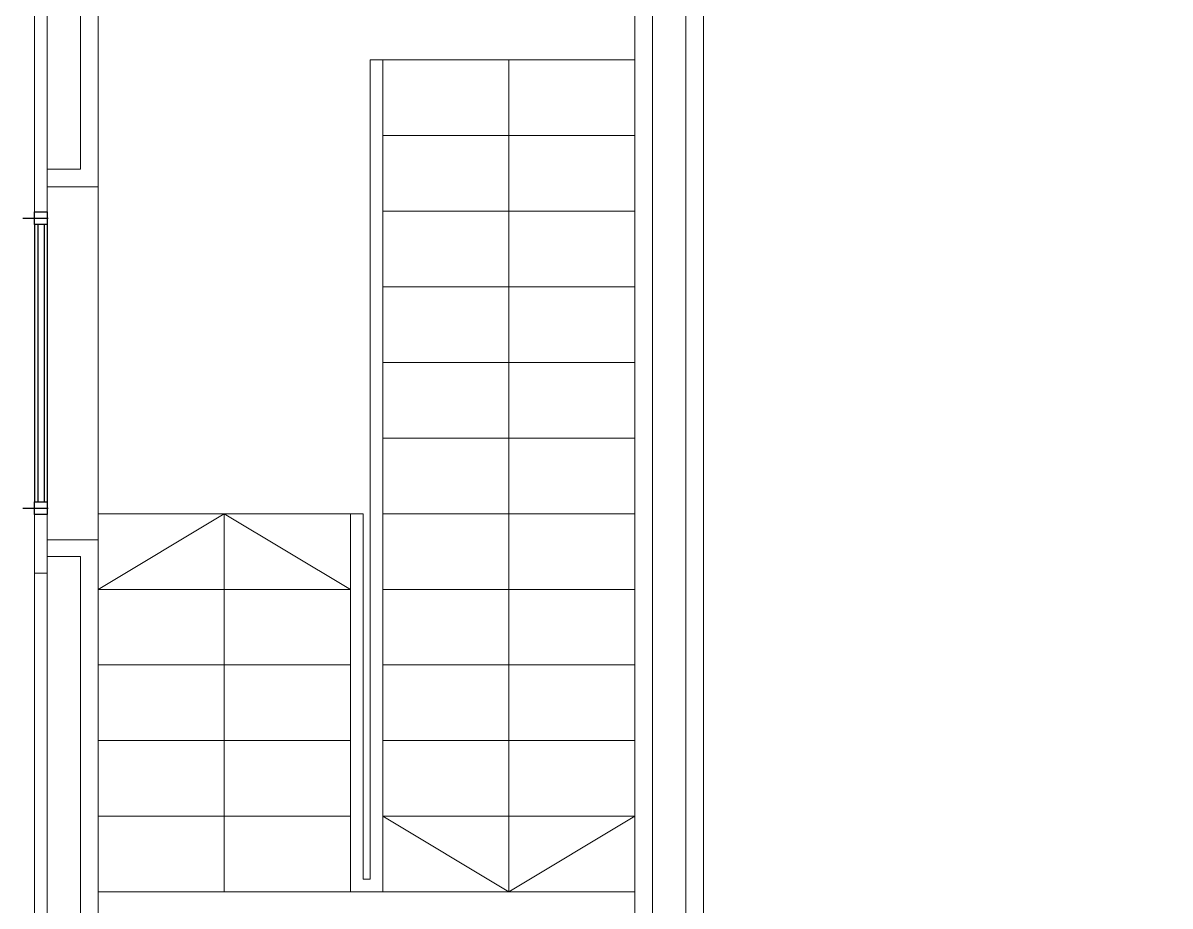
# Model space of a CAD drawing. Header units: millimetres. Extents: x -36 to 64, y 70 to 162.
# Drawn here: x -27.403 to -22.854, y 74.672 to 78.174 of the extents above; entities that cross this region are included whole.
import ezdxf

# ---------------------------------------------------------------- set-up
doc = ezdxf.new("R2010")
doc.units = ezdxf.units.MM
doc.header["$LTSCALE"] = 0.02
doc.linetypes.add('OF 00 Ground$0$DASHDOT2', pattern=[12.7, 6.35, -3.175, 0, -3.175])
for name, color, linetype in [('OF 00 Ground$0$A-MARCOS', 1, 'Continuous'), ('OF 00 Ground$0$A-VENTANAS', 5, 'Continuous'), ('OF 00 Ground$0$panel fachada', 4, 'Continuous'), ('OF 00 Ground$0$Pladur', 3, 'Continuous')]:
    doc.layers.add(name, color=color, linetype=linetype)
doc.layers.add('OF 00 Ground$0$Superficies', color=81, linetype='Continuous', lineweight=70, plot=False)

# ---------------------------------------------------------------- blocks, each defined once
blk = doc.blocks.new('*U416')
at = {"layer": 'OF 00 Ground$0$A-MARCOS', "color": 6, "linetype": 'OF 00 Ground$0$DASHDOT2', "ltscale": 0.05}
for p, q in [((0.025, -0.0964), (0.025, 0.0464)), ((1.175, -0.0964), (1.175, 0.0464))]:
    blk.add_line(p, q, dxfattribs=at)
at = {"layer": 'OF 00 Ground$0$A-MARCOS', "flags": 128}
for points in [[(0, 0), (0.05, 0), (0.05, -0.05), (0, -0.05)], [(1.15, 0), (1.2, 0), (1.2, -0.05), (1.15, -0.05)]]:
    blk.add_lwpolyline(points, close=True, dxfattribs=at)
at = {"layer": 'OF 00 Ground$0$A-VENTANAS', "color": 6}
for p, q in [((0.05, 0), (1.15, 0)), ((0.05, -0.05), (1.15, -0.05))]:
    blk.add_line(p, q, dxfattribs=at)
at = {"layer": 'OF 00 Ground$0$A-VENTANAS'}
for p, q in [((0.05, -0.0124), (1.15, -0.0124)), ((0.05, -0.0376), (1.15, -0.0376))]:
    blk.add_line(p, q, dxfattribs=at)

msp = doc.modelspace()

# ---------------------------------------------------------------- linework, layer by layer
at = {"linetype": 'Continuous', "lineweight": 0}
for p, q in [((-26.0264, 74.7777), (-26.0264, 78.0277)), ((-26.0264, 78.0277), (-25.9764, 78.0277)), ((-25.9764, 74.7277), (-25.9764, 78.0277)), ((-24.9764, 78.0277), (-25.9764, 78.0277)), ((-25.4764, 78.0277), (-25.4764, 74.7277)), ((-24.9764, 77.7277), (-25.9764, 77.7277)), ((-24.9764, 77.4277), (-25.9764, 77.4277)), ((-24.9764, 77.1277), (-25.9764, 77.1277)), ((-24.9764, 76.8277), (-25.9764, 76.8277)), ((-24.9764, 76.5277), (-25.9764, 76.5277)), ((-27.1043, 76.2277), (-26.1043, 76.2277)), ((-26.6043, 76.2277), (-27.1043, 75.9277)), ((-26.6043, 74.7277), (-26.6043, 76.2277)), ((-26.6043, 76.2277), (-26.1043, 75.9277)), ((-26.1043, 74.7277), (-26.1043, 76.2277)), ((-26.1043, 76.2277), (-26.0543, 76.2277)), ((-26.0543, 74.7777), (-26.0543, 76.2277)), ((-24.9764, 76.2277), (-25.9764, 76.2277)), ((-27.1043, 75.9277), (-26.1043, 75.9277)), ((-24.9764, 75.9277), (-25.9764, 75.9277)), ((-27.1043, 75.6277), (-26.1043, 75.6277)), ((-24.9764, 75.6277), (-25.9764, 75.6277)), ((-27.1043, 75.3277), (-26.1043, 75.3277)), ((-24.9764, 75.3277), (-25.9764, 75.3277)), ((-27.1043, 75.0277), (-26.1043, 75.0277)), ((-24.9764, 75.0277), (-25.9764, 75.0277)), ((-25.4764, 74.7277), (-25.9764, 75.0277)), ((-25.4764, 74.7277), (-24.9764, 75.0277)), ((-26.0264, 74.7777), (-26.0543, 74.7777)), ((-26.1043, 74.7277), (-27.1043, 74.7277)), ((-26.1043, 74.7277), (-25.9764, 74.7277)), ((-24.9764, 74.7277), (-25.9764, 74.7277))]:
    msp.add_line(p, q, dxfattribs=at)
at = {"lineweight": 0}
msp.add_lwpolyline([(-26.1764, 83.0556), (-26.1764, 80.9277), (-24.7044, 80.9277), (-24.7044, 73.9959), (-24.7044, 73.7258), (-1.0404, 73.7277), (-1.0404, 83.0556)], close=True, dxfattribs=at)
at = {"layer": 'OF 00 Ground$0$panel fachada', "linetype": 'Continuous', "lineweight": 0}
for points in [[(-27.3064, 77.4246), (-27.3064, 78.3916), (-27.3564, 78.3916), (-27.3564, 77.4246)], [(-27.3064, 76.2246), (-27.3064, 75.9916), (-27.3564, 75.9916), (-27.3564, 76.2246)], [(-27.3064, 75.9916), (-27.3064, 73.5916), (-27.3564, 73.5916), (-27.3564, 75.9916)]]:
    msp.add_lwpolyline(points, close=True, dxfattribs=at)
at = {"layer": 'OF 00 Ground$0$Pladur', "linetype": 'Continuous', "lineweight": 0}
for p, q in [((-24.7044, 73.9959), (-24.7044, 80.9277)), ((-24.7744, 73.9959), (-24.7744, 80.8577)), ((-24.9064, 73.9959), (-24.9064, 80.7256)), ((-24.9764, 73.9959), (-24.9764, 80.6556)), ((-27.1743, 78.3916), (-27.1743, 77.5946)), ((-27.1043, 77.5246), (-27.1043, 78.3916)), ((-27.3064, 77.5946), (-27.1743, 77.5946)), ((-27.3064, 77.5246), (-27.1043, 77.5246)), ((-27.1043, 77.5246), (-27.1043, 76.1246)), ((-27.1043, 77.5246), (-27.1043, 76.1246)), ((-27.3064, 76.1246), (-27.1043, 76.1246)), ((-27.1043, 76.1246), (-27.1043, 75.9916)), ((-27.3064, 76.0576), (-27.1744, 76.0576)), ((-27.1744, 75.9916), (-27.1744, 76.0576)), ((-27.1743, 73.8256), (-27.1743, 75.9916)), ((-27.1043, 75.9916), (-27.1043, 73.8957))]:
    msp.add_line(p, q, dxfattribs=at)
at = {"layer": 'OF 00 Ground$0$Superficies', "lineweight": 0}
for points in [[(-20.3366, 73.7277), (-24.5063, 73.7277), (-24.5063, 73.9959), (-24.7044, 73.9959), (-24.7044, 80.9277), (-26.1764, 80.9277), (-26.1764, 83.0556)], [(-24.9764, 80.6556), (-26.1764, 80.6556), (-26.1764, 79.4516), (-27.1043, 79.4516), (-27.1043, 73.8957), (-26.9363, 73.8957), (-26.9363, 73.7277), (-25.0465, 73.7277), (-25.0465, 73.9959), (-24.9764, 73.9959), (-24.9764, 80.6556)]]:
    msp.add_lwpolyline(points, dxfattribs=at)

# ---------------------------------------------------------------- block references
at = {"layer": 'OF 00 Ground$0$A-VENTANAS', "linetype": 'Continuous', "lineweight": 0, "rotation": 269.9999999559329}
msp.add_blockref('*U416', (-27.3064, 77.4246), dxfattribs=at)

doc.saveas('drawing.dxf')
